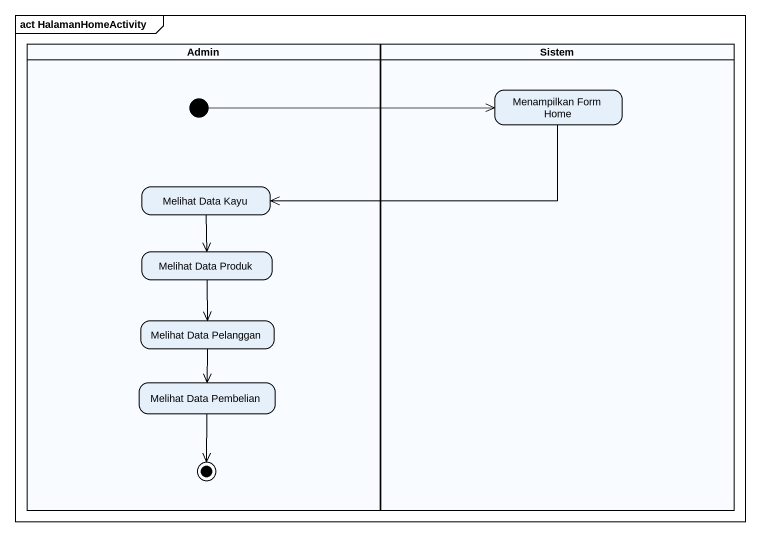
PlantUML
@startuml
mainframe act HalamanHomeActivity
hide empty description
state Admin <<partition>> {
  state initial1 <<start>>
  state "Melihat Data Kayu" as Melihat_Data_Kayu
  state "Melihat Data Produk" as Melihat_Data_Produk
  state "Melihat Data Pelanggan" as Melihat_Data_Pelanggan
  state "Melihat Data Pembelian" as Melihat_Data_Pembelian
  Melihat_Data_Pembelian --> [*]
}
state Sistem <<partition>> {
  state "Menampilkan Form Home" as Menampilkan_Form_Home
}
Menampilkan_Form_Home -left-> Melihat_Data_Kayu
initial1 -right-> Menampilkan_Form_Home
Melihat_Data_Kayu --> Melihat_Data_Produk
Melihat_Data_Produk --> Melihat_Data_Pelanggan
Melihat_Data_Pelanggan --> Melihat_Data_Pembelian
@enduml
